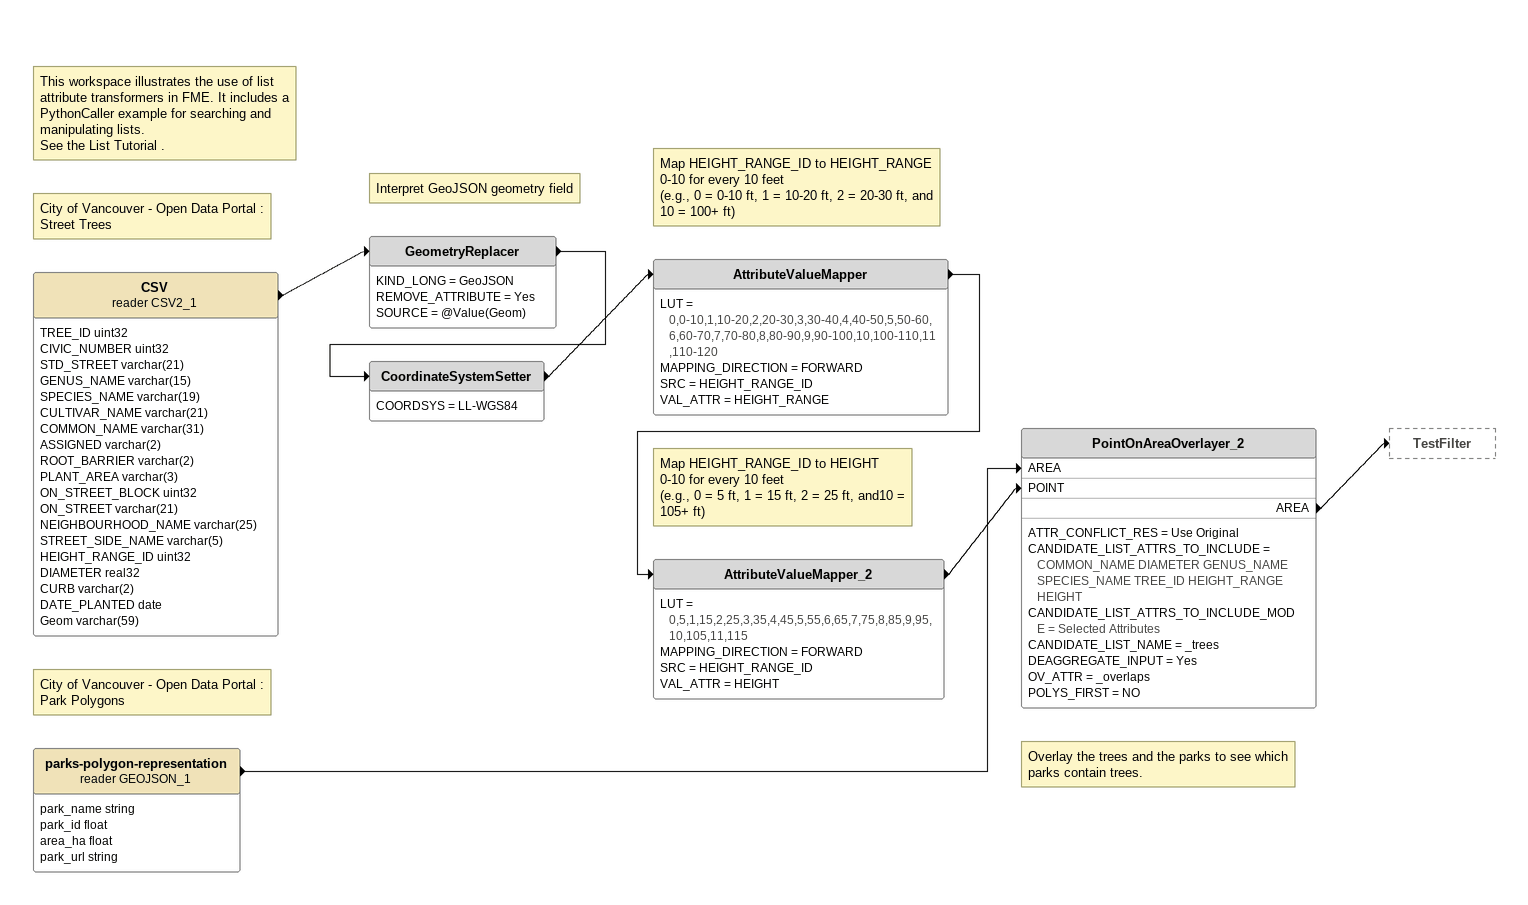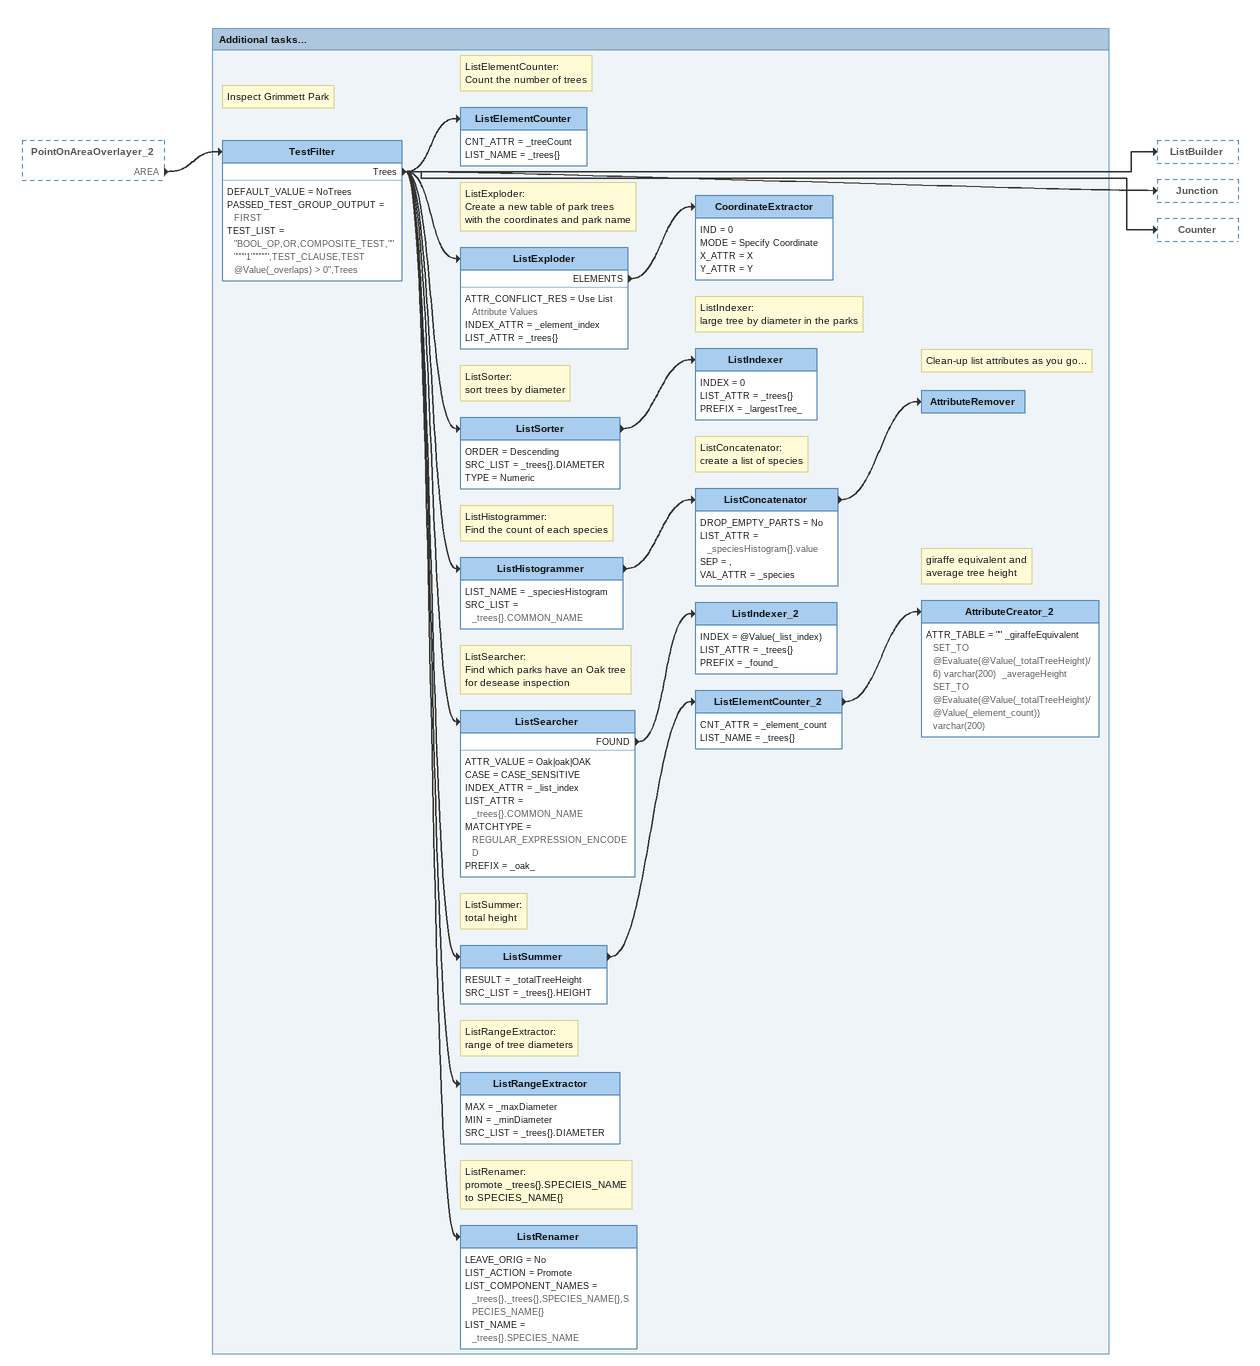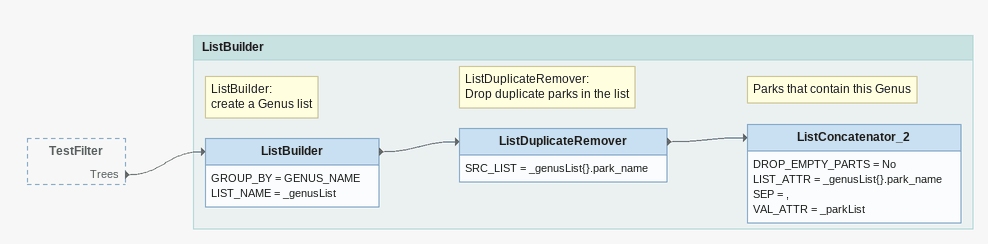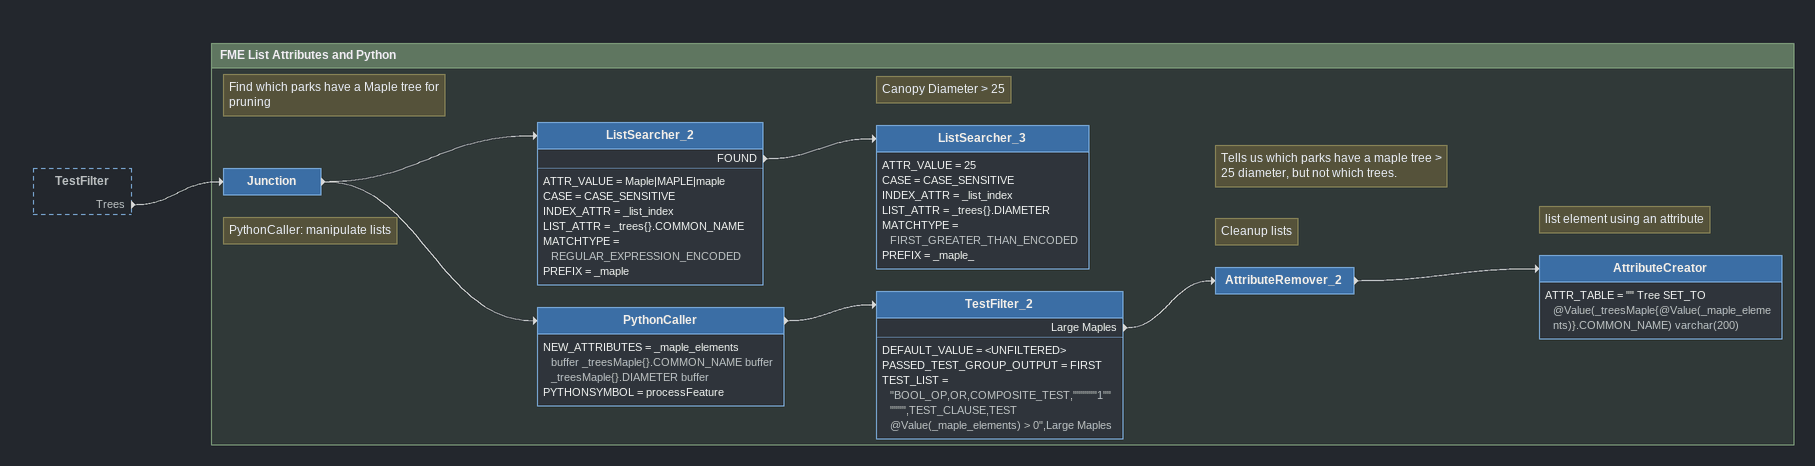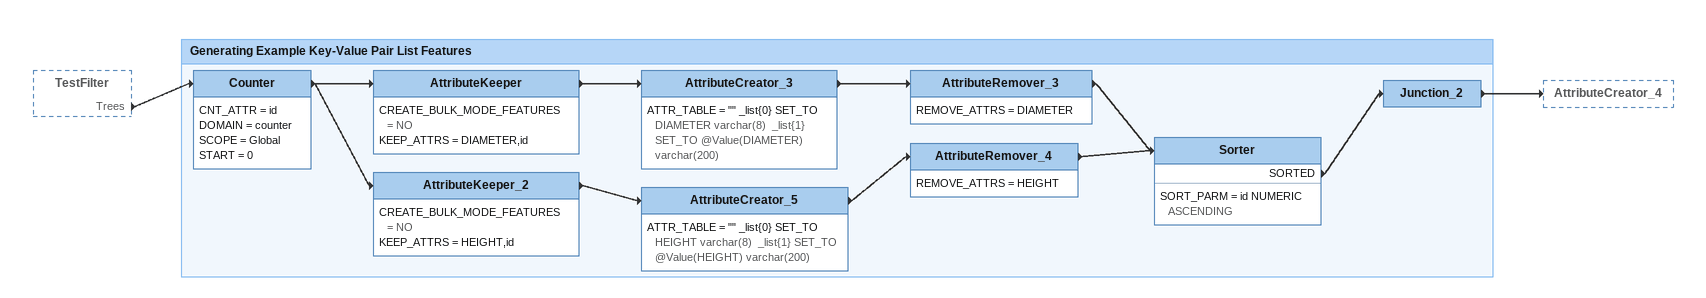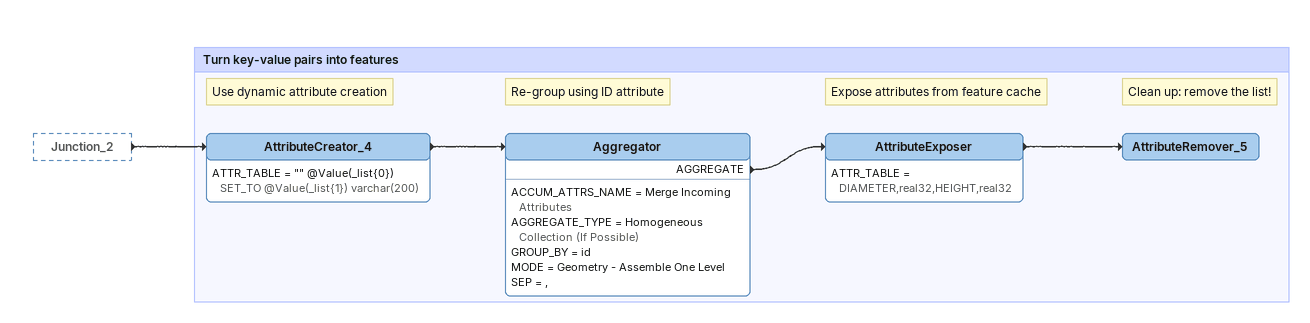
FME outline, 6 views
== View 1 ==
Note: This workspace illustrates the use of list attribute transformers in FME. It includes a PythonCaller example for searching and manipulating lists. / See the List Tutorial .
Note: City of Vancouver - Open Data Portal : / Street Trees
CSV (reader CSV2_1)
    attributes: TREE_ID uint32, CIVIC_NUMBER uint32, STD_STREET varchar(21), GENUS_NAME varchar(15), SPECIES_NAME varchar(19), CULTIVAR_NAME varchar(21), COMMON_NAME varchar(31), ASSIGNED varchar(2), ROOT_BARRIER varchar(2), PLANT_AREA varchar(3), ON_STREET_BLOCK uint32, ON_STREET varchar(21), NEIGHBOURHOOD_NAME varchar(25), STREET_SIDE_NAME varchar(5), HEIGHT_RANGE_ID uint32, DIAMETER real32, CURB varchar(2), DATE_PLANTED date, Geom varchar(59)
    -> GeometryReplacer
Note: Interpret GeoJSON geometry field
GeometryReplacer
    KIND_LONG = GeoJSON
    REMOVE_ATTRIBUTE = Yes
    SOURCE = @Value(Geom)
    -> CoordinateSystemSetter
CoordinateSystemSetter
    COORDSYS = LL-WGS84
    -> AttributeValueMapper
Note: Map HEIGHT_RANGE_ID to HEIGHT_RANGE / 0-10 for every 10 feet / (e.g., 0 = 0-10 ft, 1 = 10-20 ft, 2 = 20-30 ft, and 10 = 100+ ft)
AttributeValueMapper
    LUT = 0,0-10,1,10-20,2,20-30,3,30-40,4,40-50,5,50-60,6,60-70,7,70-80,8,80-90,9,90-100,10,100-110,11,110-120
    MAPPING_DIRECTION = FORWARD
    SRC = HEIGHT_RANGE_ID
    VAL_ATTR = HEIGHT_RANGE
    -> AttributeValueMapper_2
Note: Map HEIGHT_RANGE_ID to HEIGHT / 0-10 for every 10 feet / (e.g., 0 = 5 ft, 1 = 15 ft, 2 = 25 ft, and10 = 105+ ft)
AttributeValueMapper_2
    LUT = 0,5,1,15,2,25,3,35,4,45,5,55,6,65,7,75,8,85,9,95,10,105,11,115
    MAPPING_DIRECTION = FORWARD
    SRC = HEIGHT_RANGE_ID
    VAL_ATTR = HEIGHT
    -> PointOnAreaOverlayer_2 [POINT]
Note: City of Vancouver - Open Data Portal : / Park Polygons
parks-polygon-representation (reader GEOJSON_1)
    attributes: park_name string, park_id float, area_ha float, park_url string
    -> PointOnAreaOverlayer_2 [AREA]
Note: Overlay the trees and the parks to see which parks contain trees.
PointOnAreaOverlayer_2
    ATTR_CONFLICT_RES = Use Original
    CANDIDATE_LIST_ATTRS_TO_INCLUDE = COMMON_NAME DIAMETER GENUS_NAME SPECIES_NAME TREE_ID HEIGHT_RANGE HEIGHT
    CANDIDATE_LIST_ATTRS_TO_INCLUDE_MODE = Selected Attributes
    CANDIDATE_LIST_NAME = _trees
    DEAGGREGATE_INPUT = Yes
    OV_ATTR = _overlaps
    POLYS_FIRST = NO
    AREA -> TestFilter

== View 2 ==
PointOnAreaOverlayer_2 [outside]
    AREA -> TestFilter

Bookmark: Additional tasks...
Note: Inspect Grimmett Park
TestFilter
    DEFAULT_VALUE = NoTrees
    PASSED_TEST_GROUP_OUTPUT = FIRST
    TEST_LIST = "BOOL_OP,OR,COMPOSITE_TEST,""""""1"""""",TEST_CLAUSE,TEST @Value(_overlaps) > 0",Trees
    Trees -> ListHistogrammer
    Trees -> ListSearcher
    Trees -> ListSorter
    Trees -> ListExploder
    Trees -> ListSummer
    Trees -> ListRangeExtractor
    Trees -> ListRenamer
    Trees -> ListBuilder
    Trees -> Junction
    Trees -> ListElementCounter
    Trees -> Counter
Note: ListElementCounter: / Count the number of trees
ListElementCounter
    CNT_ATTR = _treeCount
    LIST_NAME = _trees{}
Note: ListExploder: / Create a new table of park trees with the coordinates and park name
ListExploder
    ATTR_CONFLICT_RES = Use List Attribute Values
    INDEX_ATTR = _element_index
    LIST_ATTR = _trees{}
    ELEMENTS -> CoordinateExtractor
CoordinateExtractor
    IND = 0
    MODE = Specify Coordinate
    X_ATTR = X
    Y_ATTR = Y
Note: ListSorter: / sort trees by diameter
ListSorter
    ORDER = Descending
    SRC_LIST = _trees{}.DIAMETER
    TYPE = Numeric
    -> ListIndexer
Note: ListIndexer: / large tree by diameter in the parks
ListIndexer
    INDEX = 0
    LIST_ATTR = _trees{}
    PREFIX = _largestTree_
Note: ListHistogrammer: / Find the count of each species
ListHistogrammer
    LIST_NAME = _speciesHistogram
    SRC_LIST = _trees{}.COMMON_NAME
    -> ListConcatenator
Note: ListConcatenator: / create a list of species
ListConcatenator
    DROP_EMPTY_PARTS = No
    LIST_ATTR = _speciesHistogram{}.value
    SEP = ,
    VAL_ATTR = _species
    -> AttributeRemover
Note: Clean-up list attributes as you go...
AttributeRemover
Note: ListSearcher: / Find which parks have an Oak tree for desease inspection
ListSearcher
    ATTR_VALUE = Oak|oak|OAK
    CASE = CASE_SENSITIVE
    INDEX_ATTR = _list_index
    LIST_ATTR = _trees{}.COMMON_NAME
    MATCHTYPE = REGULAR_EXPRESSION_ENCODED
    PREFIX = _oak_
    FOUND -> ListIndexer_2
ListIndexer_2
    INDEX = @Value(_list_index)
    LIST_ATTR = _trees{}
    PREFIX = _found_
Note: ListSummer: / total height
ListSummer
    RESULT = _totalTreeHeight
    SRC_LIST = _trees{}.HEIGHT
    -> ListElementCounter_2
ListElementCounter_2
    CNT_ATTR = _element_count
    LIST_NAME = _trees{}
    -> AttributeCreator_2
Note: giraffe equivalent and / average tree height
AttributeCreator_2
    ATTR_TABLE = "" _giraffeEquivalent SET_TO @Evaluate(@Value(_totalTreeHeight)/6) varchar(200)  _averageHeight SET_TO @Evaluate(@Value(_totalTreeHeight)/@Value(_element_count)) varchar(200)
Note: ListRangeExtractor: / range of tree diameters
ListRangeExtractor
    MAX = _maxDiameter
    MIN = _minDiameter
    SRC_LIST = _trees{}.DIAMETER
Note: ListRenamer: / promote _trees{}.SPECIEIS_NAME to SPECIES_NAME{}
ListRenamer
    LEAVE_ORIG = No
    LIST_ACTION = Promote
    LIST_COMPONENT_NAMES = _trees{},_trees{},SPECIES_NAME{},SPECIES_NAME{}
    LIST_NAME = _trees{}.SPECIES_NAME

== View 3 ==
TestFilter [outside]
    Trees -> ListBuilder

Bookmark: ListBuilder
Note: ListBuilder: / create a Genus list
ListBuilder
    GROUP_BY = GENUS_NAME
    LIST_NAME = _genusList
    -> ListDuplicateRemover
Note: ListDuplicateRemover: / Drop duplicate parks in the list
ListDuplicateRemover
    SRC_LIST = _genusList{}.park_name
    -> ListConcatenator_2
Note: Parks that contain this Genus
ListConcatenator_2
    DROP_EMPTY_PARTS = No
    LIST_ATTR = _genusList{}.park_name
    SEP = ,
    VAL_ATTR = _parkList

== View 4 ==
TestFilter [outside]
    Trees -> Junction

Bookmark: FME List Attributes and Python
Junction
    -> ListSearcher_2
    -> PythonCaller
Note: Find which parks have a Maple tree for pruning
ListSearcher_2
    ATTR_VALUE = Maple|MAPLE|maple
    CASE = CASE_SENSITIVE
    INDEX_ATTR = _list_index
    LIST_ATTR = _trees{}.COMMON_NAME
    MATCHTYPE = REGULAR_EXPRESSION_ENCODED
    PREFIX = _maple
    FOUND -> ListSearcher_3
Note: Canopy Diameter > 25
ListSearcher_3
    ATTR_VALUE = 25
    CASE = CASE_SENSITIVE
    INDEX_ATTR = _list_index
    LIST_ATTR = _trees{}.DIAMETER
    MATCHTYPE = FIRST_GREATER_THAN_ENCODED
    PREFIX = _maple_
Note: PythonCaller: manipulate lists
PythonCaller
    NEW_ATTRIBUTES = _maple_elements buffer _treesMaple{}.COMMON_NAME buffer _treesMaple{}.DIAMETER buffer
    PYTHONSYMBOL = processFeature
    -> TestFilter_2
TestFilter_2
    DEFAULT_VALUE = <UNFILTERED>
    PASSED_TEST_GROUP_OUTPUT = FIRST
    TEST_LIST = "BOOL_OP,OR,COMPOSITE_TEST,""""""1"""""",TEST_CLAUSE,TEST @Value(_maple_elements) > 0",Large Maples
    Large Maples -> AttributeRemover_2
Note: Cleanup lists
Note: Tells us which parks have a maple tree > 25 diameter, but not which trees.
AttributeRemover_2
    -> AttributeCreator
Note: list element using an attribute
AttributeCreator
    ATTR_TABLE = "" Tree SET_TO @Value(_treesMaple{@Value(_maple_elements)}.COMMON_NAME) varchar(200)

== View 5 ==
TestFilter [outside]
    Trees -> Counter

Bookmark: Generating Example Key-Value Pair List Features
Counter
    CNT_ATTR = id
    DOMAIN = counter
    SCOPE = Global
    START = 0
    -> AttributeKeeper
    -> AttributeKeeper_2
AttributeKeeper
    CREATE_BULK_MODE_FEATURES = NO
    KEEP_ATTRS = DIAMETER,id
    -> AttributeCreator_3
AttributeCreator_3
    ATTR_TABLE = "" _list{0} SET_TO DIAMETER varchar(8)  _list{1} SET_TO @Value(DIAMETER) varchar(200)
    -> AttributeRemover_3
AttributeRemover_3
    REMOVE_ATTRS = DIAMETER
    -> Sorter
AttributeKeeper_2
    CREATE_BULK_MODE_FEATURES = NO
    KEEP_ATTRS = HEIGHT,id
    -> AttributeCreator_5
AttributeCreator_5
    ATTR_TABLE = "" _list{0} SET_TO HEIGHT varchar(8)  _list{1} SET_TO @Value(HEIGHT) varchar(200)
    -> AttributeRemover_4
AttributeRemover_4
    REMOVE_ATTRS = HEIGHT
    -> Sorter
Sorter
    SORT_PARM = id NUMERIC ASCENDING
    SORTED -> Junction_2
Junction_2
    -> AttributeCreator_4

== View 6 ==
Junction_2 [outside]
    -> AttributeCreator_4

Bookmark: Turn key-value pairs into features
Note: Use dynamic attribute creation
AttributeCreator_4
    ATTR_TABLE = "" @Value(_list{0}) SET_TO @Value(_list{1}) varchar(200)
    -> Aggregator
Note: Re-group using ID attribute
Aggregator
    ACCUM_ATTRS_NAME = Merge Incoming Attributes
    AGGREGATE_TYPE = Homogeneous Collection (If Possible)
    GROUP_BY = id
    MODE = Geometry - Assemble One Level
    SEP = ,
    AGGREGATE -> AttributeExposer
Note: Expose attributes from feature cache
AttributeExposer
    ATTR_TABLE = DIAMETER,real32,HEIGHT,real32
    -> AttributeRemover_5
Note: Clean up: remove the list!
AttributeRemover_5
